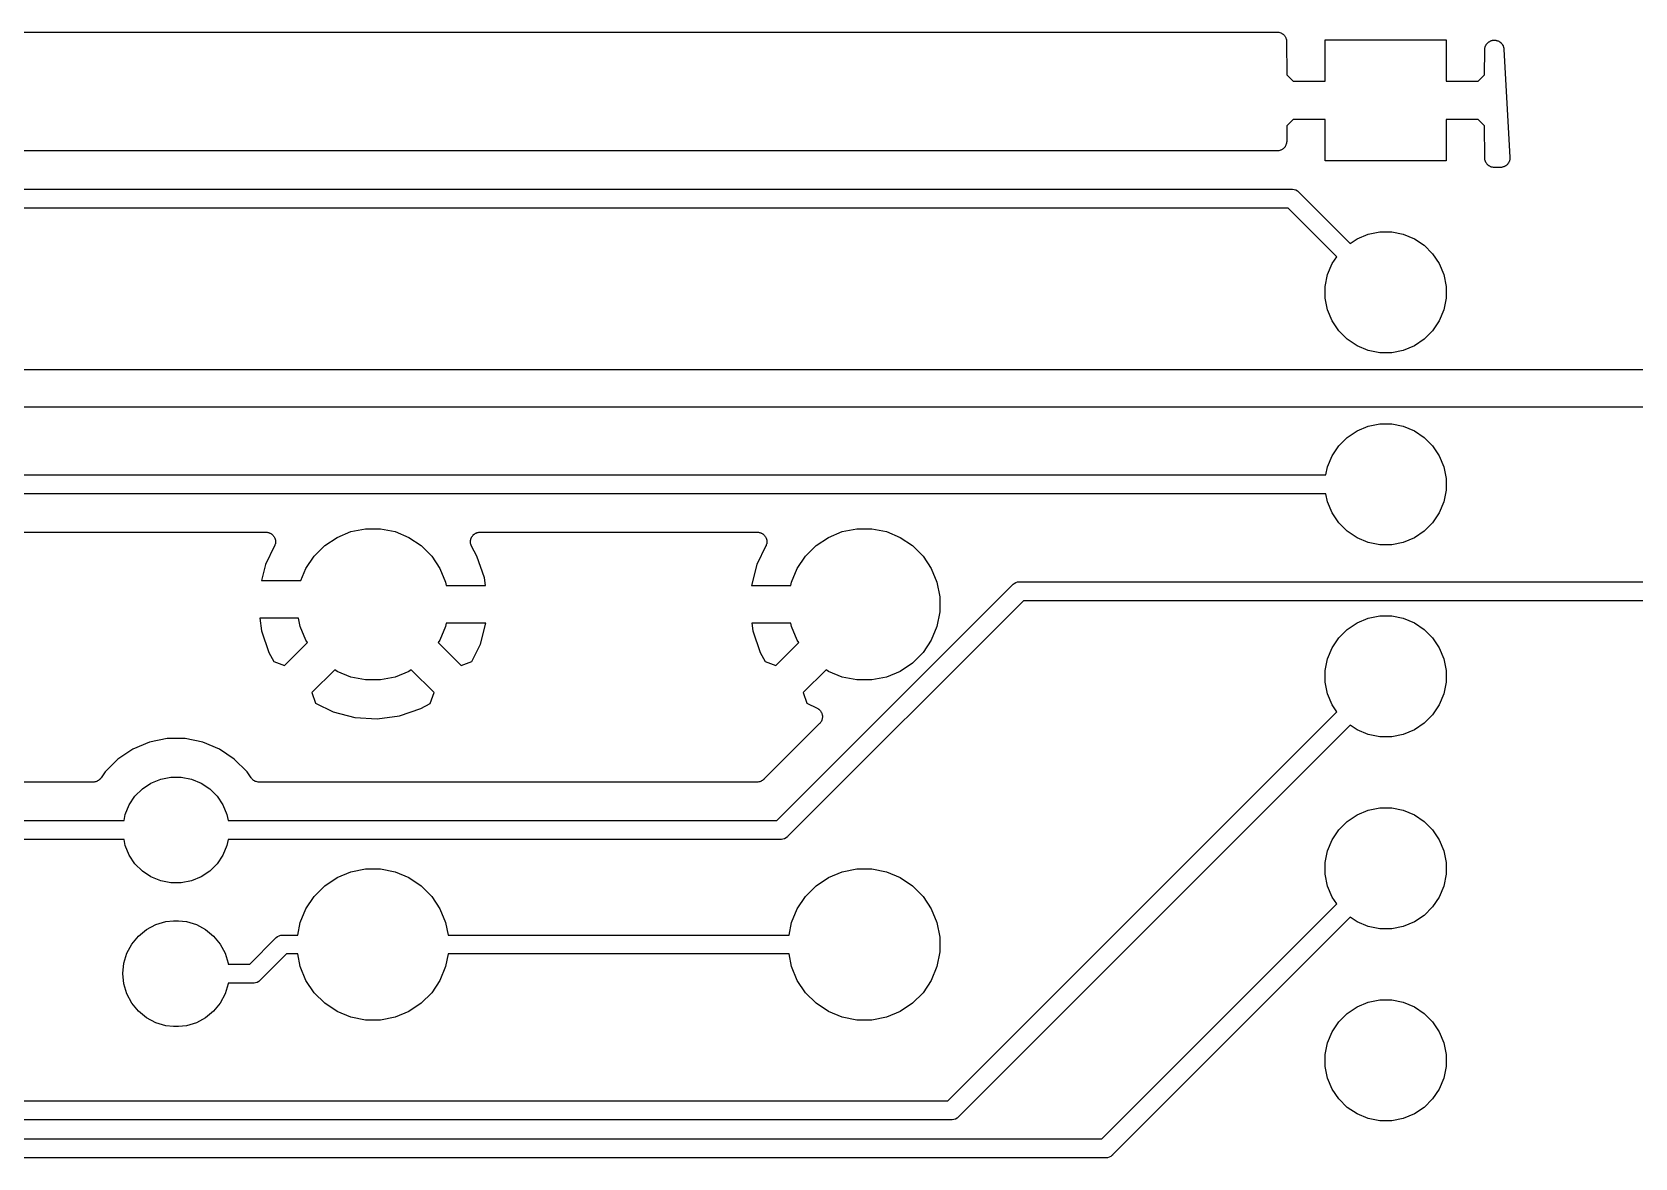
# Model space of a CAD drawing. Extents: x 77 to 228, y -160 to -63.
# Drawn here: x 184.02 to 205.23, y -77.74 to -62.85 of the extents above; entities that cross this region are included whole.
import ezdxf

# ---------------------------------------------------------------- set-up
doc = ezdxf.new("R2010")
doc.units = 0
doc.layers.add('BLACK', color=7, linetype='CONTINUOUS')

msp = doc.modelspace()

# ---------------------------------------------------------------- linework, layer by layer
at = {"layer": 'BLACK', "linetype": 'CONTINUOUS'}
for p, q in [((77.012, -62.8515), (200.492, -62.8515)), ((200.492, -62.8515), (200.492, -62.8515)), ((200.492, -62.8515), (200.492, -62.8515)), ((200.492, -62.8515), (200.492, -62.8515)), ((200.492, -62.8515), (200.494, -62.8515)), ((200.494, -62.8515), (200.505, -62.8528)), ((200.505, -62.8528), (200.517, -62.8539)), ((200.517, -62.8539), (200.518, -62.8542)), ((200.518, -62.8542), (200.518, -62.8543)), ((200.518, -62.8543), (200.53, -62.8578)), ((200.53, -62.8578), (200.541, -62.8611)), ((200.541, -62.8611), (200.541, -62.8615)), ((200.541, -62.8615), (200.542, -62.8618)), ((200.542, -62.8618), (200.552, -62.8673)), ((200.552, -62.8673), (200.562, -62.8728)), ((200.562, -62.8728), (200.563, -62.8733)), ((200.563, -62.8733), (200.564, -62.8737)), ((200.564, -62.8737), (200.573, -62.8811)), ((200.573, -62.8811), (200.582, -62.8885)), ((200.582, -62.8885), (200.582, -62.8891)), ((200.582, -62.8891), (200.583, -62.8896)), ((200.583, -62.8896), (200.59, -62.8987)), ((200.59, -62.8987), (200.597, -62.9076)), ((200.597, -62.9076), (200.598, -62.9083)), ((200.598, -62.9083), (200.598, -62.909)), ((200.598, -62.909), (200.604, -62.9192)), ((200.604, -62.9192), (200.609, -62.9294)), ((200.609, -62.9294), (200.609, -62.9302)), ((200.609, -62.9302), (200.61, -62.9309)), ((200.61, -62.9309), (200.613, -62.942)), ((200.613, -62.942), (200.617, -62.9531)), ((200.617, -62.9531), (200.617, -62.9539)), ((200.617, -62.9539), (200.617, -62.9547)), ((200.617, -62.9547), (200.618, -62.9662)), ((200.618, -62.9662), (200.619, -62.9777)), ((200.619, -62.9777), (200.622, -63.4153)), ((201.13, -63.5), (201.13, -62.954)), ((201.13, -62.954), (202.73, -62.954)), ((202.73, -62.954), (202.73, -63.5)), ((203.298, -62.979), (203.306, -62.9751)), ((203.306, -62.9751), (203.313, -62.9707)), ((203.313, -62.9707), (203.317, -62.9694)), ((203.317, -62.9694), (203.32, -62.9676)), ((203.32, -62.9676), (203.329, -62.9653)), ((203.329, -62.9653), (203.337, -62.9624)), ((203.337, -62.9624), (203.34, -62.9619)), ((203.34, -62.9619), (203.344, -62.9608)), ((203.344, -62.9608), (203.353, -62.9601)), ((203.353, -62.9601), (203.361, -62.9588)), ((203.361, -62.9588), (203.365, -62.959)), ((203.365, -62.959), (203.369, -62.9587)), ((203.369, -62.9587), (203.377, -62.9596)), ((203.377, -62.9596), (203.386, -62.96)), ((203.386, -62.96), (203.39, -62.961)), ((203.39, -62.961), (203.394, -62.9614)), ((203.394, -62.9614), (203.402, -62.964)), ((203.402, -62.964), (203.41, -62.966)), ((203.41, -62.966), (203.413, -62.9677)), ((203.413, -62.9677), (203.417, -62.9689)), ((203.417, -62.9689), (203.425, -62.973)), ((203.425, -62.973), (203.432, -62.9766)), ((203.432, -62.9766), (203.435, -62.9789)), ((203.238, -63.4153), (203.24, -63.0849)), ((203.24, -63.0831), (203.241, -63.0747)), ((203.24, -63.0849), (203.24, -63.0831)), ((203.241, -63.0747), (203.242, -63.0662)), ((203.242, -63.0662), (203.243, -63.0624)), ((203.243, -63.0585), (203.246, -63.0504)), ((203.243, -63.0624), (203.243, -63.0585)), ((203.246, -63.0504), (203.248, -63.0422)), ((203.248, -63.0422), (203.25, -63.0387)), ((203.25, -63.0387), (203.251, -63.0349)), ((203.251, -63.0349), (203.255, -63.0275)), ((203.255, -63.0275), (203.259, -63.0198)), ((203.259, -63.0198), (203.261, -63.0167)), ((203.261, -63.0167), (203.263, -63.0133)), ((203.263, -63.0133), (203.268, -63.0068)), ((203.268, -63.0068), (203.274, -63)), ((203.274, -63), (203.276, -62.9974)), ((203.276, -62.9974), (203.279, -62.9944)), ((203.279, -62.9944), (203.286, -62.9891)), ((203.286, -62.9891), (203.292, -62.9834)), ((203.292, -62.9834), (203.295, -62.9814)), ((203.295, -62.9814), (203.298, -62.979)), ((203.435, -62.9789), (203.439, -62.9808)), ((203.439, -62.9808), (203.445, -62.9863)), ((203.445, -62.9863), (203.452, -62.9913)), ((203.452, -62.9913), (203.455, -62.9942)), ((203.455, -62.9942), (203.458, -62.9967)), ((203.458, -62.9967), (203.463, -63.0033)), ((203.463, -63.0033), (203.469, -63.0096)), ((203.469, -63.0096), (203.471, -63.013)), ((203.471, -63.013), (203.473, -63.016)), ((203.473, -63.016), (203.477, -63.0235)), ((203.477, -63.0235), (203.482, -63.0308)), ((203.482, -63.0308), (203.483, -63.0345)), ((203.483, -63.0345), (203.485, -63.038)), ((203.485, -63.038), (203.487, -63.0461)), ((203.487, -63.0461), (203.49, -63.0541)), ((203.49, -63.0541), (203.491, -63.058)), ((203.491, -63.058), (203.492, -63.0617)), ((203.492, -63.0617), (203.493, -63.0702)), ((203.493, -63.0702), (203.494, -63.0786)), ((203.494, -63.0786), (203.574, -64.509)), ((200.622, -63.4153), (200.706, -63.5)), ((200.706, -63.5), (201.13, -63.5)), ((202.73, -63.5), (203.154, -63.5)), ((203.154, -63.5), (203.238, -63.4153)), ((200.706, -64.008), (200.622, -64.0927)), ((201.13, -64.008), (200.706, -64.008)), ((201.13, -64.554), (201.13, -64.008)), ((203.154, -64.008), (202.73, -64.008)), ((202.73, -64.008), (202.73, -64.554)), ((203.238, -64.0927), (203.154, -64.008)), ((200.622, -64.0927), (200.62, -64.297)), ((203.241, -64.5168), (203.238, -64.0927)), ((200.493, -64.4232), (104.096, -64.4232)), ((200.505, -64.4221), (200.493, -64.4232)), ((200.517, -64.4211), (200.505, -64.4221)), ((200.518, -64.4208), (200.517, -64.4209)), ((200.517, -64.4209), (200.517, -64.4211)), ((200.529, -64.4174), (200.518, -64.4208)), ((200.54, -64.4142), (200.529, -64.4174)), ((200.541, -64.4139), (200.54, -64.4142)), ((200.542, -64.4136), (200.541, -64.4139)), ((200.552, -64.4082), (200.542, -64.4136)), ((200.562, -64.4029), (200.552, -64.4082)), ((200.563, -64.4024), (200.562, -64.4029)), ((200.564, -64.402), (200.563, -64.4024)), ((200.573, -64.3947), (200.564, -64.402)), ((200.582, -64.3875), (200.573, -64.3947)), ((200.583, -64.3863), (200.582, -64.3868)), ((200.582, -64.3868), (200.582, -64.3875)), ((200.59, -64.3774), (200.583, -64.3863)), ((200.598, -64.3686), (200.59, -64.3774)), ((200.599, -64.3672), (200.598, -64.3679)), ((200.598, -64.3679), (200.598, -64.3686)), ((200.604, -64.357), (200.599, -64.3672)), ((200.61, -64.3469), (200.604, -64.357)), ((200.611, -64.3454), (200.61, -64.3461)), ((200.61, -64.3461), (200.61, -64.3469)), ((200.614, -64.3344), (200.611, -64.3454)), ((200.618, -64.3233), (200.614, -64.3344)), ((200.619, -64.3102), (200.618, -64.3217)), ((200.618, -64.3217), (200.618, -64.3225)), ((200.618, -64.3225), (200.618, -64.3233)), ((200.62, -64.2987), (200.619, -64.3102)), ((200.62, -64.297), (200.62, -64.2971)), ((200.62, -64.2971), (200.62, -64.2971)), ((200.62, -64.2971), (200.62, -64.2971)), ((200.62, -64.2971), (200.62, -64.2987)), ((202.73, -64.554), (201.13, -64.554)), ((203.242, -64.5283), (203.241, -64.5168)), ((203.243, -64.5398), (203.242, -64.5283)), ((203.243, -64.5406), (203.243, -64.5398)), ((203.243, -64.5414), (203.243, -64.5406)), ((203.247, -64.5525), (203.243, -64.5414)), ((203.25, -64.5636), (203.247, -64.5525)), ((203.25, -64.5643), (203.25, -64.5636)), ((203.251, -64.5651), (203.25, -64.5643)), ((203.256, -64.5753), (203.251, -64.5651)), ((203.262, -64.5855), (203.256, -64.5753)), ((203.262, -64.5862), (203.262, -64.5855)), ((203.262, -64.5869), (203.262, -64.5862)), ((203.27, -64.5958), (203.262, -64.5869)), ((203.277, -64.6049), (203.27, -64.5958)), ((203.278, -64.6054), (203.277, -64.6049)), ((203.278, -64.606), (203.278, -64.6054)), ((203.287, -64.6133), (203.278, -64.606)), ((203.296, -64.6208), (203.287, -64.6133)), ((203.297, -64.6212), (203.296, -64.6208)), ((203.297, -64.6217), (203.297, -64.6212)), ((203.308, -64.6271), (203.297, -64.6217)), ((203.318, -64.6327), (203.308, -64.6271)), ((203.319, -64.633), (203.318, -64.6327)), ((203.319, -64.6334), (203.319, -64.633)), ((203.33, -64.6367), (203.319, -64.6334)), ((203.341, -64.6402), (203.33, -64.6367)), ((203.342, -64.6403), (203.341, -64.6402)), ((203.343, -64.6406), (203.342, -64.6403)), ((203.355, -64.6417), (203.343, -64.6406)), ((203.366, -64.643), (203.355, -64.6417)), ((203.368, -64.643), (203.366, -64.643)), ((203.447, -64.643), (203.368, -64.643)), ((203.368, -64.643), (203.368, -64.643)), ((203.368, -64.643), (203.368, -64.643)), ((203.368, -64.643), (203.368, -64.643)), ((203.45, -64.6427), (203.447, -64.643)), ((203.453, -64.6429), (203.45, -64.6427)), ((203.462, -64.6415), (203.453, -64.6429)), ((203.471, -64.6406), (203.462, -64.6415)), ((203.474, -64.6397), (203.471, -64.6406)), ((203.477, -64.6392), (203.474, -64.6397)), ((203.486, -64.6361), (203.477, -64.6392)), ((203.495, -64.6334), (203.486, -64.6361)), ((203.498, -64.632), (203.495, -64.6334)), ((203.501, -64.6309), (203.498, -64.632)), ((203.509, -64.6262), (203.501, -64.6309)), ((203.517, -64.6218), (203.509, -64.6262)), ((203.519, -64.6198), (203.517, -64.6218)), ((203.522, -64.6182), (203.519, -64.6198)), ((203.529, -64.612), (203.522, -64.6182)), ((203.536, -64.6061), (203.529, -64.612)), ((203.538, -64.6037), (203.536, -64.6061)), ((203.541, -64.6017), (203.538, -64.6037)), ((203.546, -64.5942), (203.541, -64.6017)), ((203.552, -64.587), (203.546, -64.5942)), ((203.554, -64.5843), (203.552, -64.587)), ((203.555, -64.5818), (203.554, -64.5843)), ((203.559, -64.5734), (203.555, -64.5818)), ((203.564, -64.5652), (203.559, -64.5734)), ((203.565, -64.5623), (203.564, -64.5652)), ((203.566, -64.5595), (203.565, -64.5623)), ((203.568, -64.5504), (203.566, -64.5595)), ((203.571, -64.5415), (203.568, -64.5504)), ((203.572, -64.5355), (203.571, -64.5385)), ((203.571, -64.5385), (203.571, -64.5415)), ((203.573, -64.5262), (203.572, -64.5355)), ((203.574, -64.5107), (203.573, -64.5138)), ((203.573, -64.5138), (203.574, -64.5169)), ((203.574, -64.5169), (203.573, -64.5262)), ((203.574, -64.509), (203.574, -64.5107)), ((104.065, -64.9312), (200.686, -64.9312)), ((200.686, -64.9312), (200.692, -64.9306)), ((200.692, -64.9306), (200.698, -64.9312)), ((200.698, -64.9312), (200.698, -64.9312)), ((200.698, -64.9312), (200.717, -64.933)), ((200.717, -64.933), (200.74, -64.9402)), ((200.74, -64.9402), (200.762, -64.9518)), ((200.762, -64.9518), (200.781, -64.9674)), ((200.781, -64.9674), (200.785, -64.9722)), ((200.785, -64.9722), (201.459, -65.6464)), ((200.64, -65.1812), (104.111, -65.1812)), ((201.282, -65.8232), (200.64, -65.1812)), ((201.697, -65.5247), (201.851, -65.494)), ((201.851, -65.494), (202.009, -65.494)), ((202.009, -65.494), (202.163, -65.5247)), ((201.459, -65.6464), (201.551, -65.585)), ((201.551, -65.585), (201.697, -65.5247)), ((202.163, -65.5247), (202.309, -65.585)), ((202.309, -65.585), (202.44, -65.6726)), ((202.44, -65.6726), (202.551, -65.784)), ((201.161, -66.0606), (201.221, -65.9151)), ((201.221, -65.9151), (201.282, -65.8232)), ((202.551, -65.784), (202.639, -65.9151)), ((202.639, -65.9151), (202.699, -66.0606)), ((201.13, -66.2152), (201.161, -66.0606)), ((202.699, -66.0606), (202.73, -66.2152)), ((201.13, -66.3728), (201.13, -66.2152)), ((202.73, -66.2152), (202.73, -66.3728)), ((201.161, -66.5274), (201.13, -66.3728)), ((201.221, -66.6729), (201.161, -66.5274)), ((202.699, -66.5274), (202.639, -66.6729)), ((202.73, -66.3728), (202.699, -66.5274)), ((201.309, -66.804), (201.221, -66.6729)), ((202.639, -66.6729), (202.551, -66.804)), ((201.42, -66.9154), (201.309, -66.804)), ((201.551, -67.003), (201.42, -66.9154)), ((201.697, -67.0633), (201.551, -67.003)), ((202.309, -67.003), (202.163, -67.0633)), ((202.44, -66.9154), (202.309, -67.003)), ((202.551, -66.804), (202.44, -66.9154)), ((201.851, -67.094), (201.697, -67.0633)), ((202.009, -67.094), (201.851, -67.094)), ((202.163, -67.0633), (202.009, -67.094)), ((156.558, -67.3141), (215.796, -67.3141)), ((215.888, -67.8141), (156.649, -67.8141)), ((201.551, -68.125), (201.697, -68.0647)), ((201.697, -68.0647), (201.851, -68.034)), ((201.851, -68.034), (202.009, -68.034)), ((202.009, -68.034), (202.163, -68.0647)), ((202.163, -68.0647), (202.309, -68.125)), ((201.309, -68.324), (201.42, -68.2126)), ((201.42, -68.2126), (201.551, -68.125)), ((202.309, -68.125), (202.44, -68.2126)), ((202.44, -68.2126), (202.551, -68.324)), ((201.161, -68.6006), (201.221, -68.4551)), ((201.221, -68.4551), (201.309, -68.324)), ((202.551, -68.324), (202.639, -68.4551)), ((202.639, -68.4551), (202.699, -68.6006)), ((201.139, -68.709), (201.161, -68.6006)), ((202.699, -68.6006), (202.73, -68.7552)), ((156.096, -68.709), (201.139, -68.709)), ((202.73, -68.9128), (202.699, -69.0674)), ((202.73, -68.7552), (202.73, -68.9128)), ((201.139, -68.959), (156.141, -68.959)), ((201.161, -69.0674), (201.139, -68.959)), ((201.221, -69.2129), (201.161, -69.0674)), ((202.699, -69.0674), (202.639, -69.2129)), ((201.309, -69.344), (201.221, -69.2129)), ((202.639, -69.2129), (202.551, -69.344)), ((181.717, -69.467), (187.116, -69.467)), ((187.116, -69.467), (187.118, -69.467)), ((187.118, -69.467), (187.122, -69.4674)), ((187.122, -69.4674), (187.125, -69.4673)), ((187.125, -69.4673), (187.134, -69.4688)), ((187.134, -69.4688), (187.143, -69.4698)), ((187.143, -69.4698), (187.146, -69.4708)), ((187.146, -69.4708), (187.15, -69.4714)), ((187.15, -69.4714), (187.158, -69.4746)), ((187.158, -69.4746), (187.166, -69.4773)), ((187.166, -69.4773), (187.169, -69.479)), ((187.169, -69.479), (187.173, -69.4802)), ((187.173, -69.4802), (187.18, -69.4849)), ((187.18, -69.4849), (187.188, -69.4892)), ((187.188, -69.4892), (187.191, -69.4915)), ((187.191, -69.4915), (187.194, -69.4933)), ((187.194, -69.4933), (187.2, -69.4994)), ((187.2, -69.4994), (187.207, -69.5051)), ((187.207, -69.5051), (187.209, -69.5079)), ((187.209, -69.5079), (187.212, -69.5102)), ((187.212, -69.5102), (187.217, -69.5175)), ((187.217, -69.5175), (187.223, -69.5245)), ((187.223, -69.5245), (187.224, -69.5276)), ((187.224, -69.5276), (187.226, -69.5304)), ((187.226, -69.5304), (187.23, -69.5385)), ((187.23, -69.5385), (187.234, -69.5464)), ((187.234, -69.5464), (187.235, -69.5498)), ((187.235, -69.5498), (187.237, -69.5529)), ((187.895, -69.6447), (188.058, -69.5353)), ((188.058, -69.5353), (188.24, -69.4599)), ((188.24, -69.4599), (188.434, -69.4215)), ((188.434, -69.4215), (188.63, -69.4215)), ((188.63, -69.4215), (188.824, -69.4599)), ((188.824, -69.4599), (189.006, -69.5353)), ((189.006, -69.5353), (189.169, -69.6447)), ((189.828, -69.5559), (189.83, -69.5504)), ((189.83, -69.5504), (189.832, -69.5448)), ((189.832, -69.5448), (189.835, -69.5391)), ((189.835, -69.5391), (189.838, -69.5331)), ((189.838, -69.5331), (189.841, -69.5282)), ((189.841, -69.5282), (189.844, -69.523)), ((189.844, -69.523), (189.848, -69.518)), ((189.848, -69.518), (189.852, -69.5126)), ((189.852, -69.5126), (189.856, -69.5084)), ((189.856, -69.5084), (189.86, -69.5039)), ((189.86, -69.5039), (189.865, -69.4998)), ((189.865, -69.4998), (189.869, -69.4952)), ((189.869, -69.4952), (189.874, -69.492)), ((189.874, -69.492), (189.879, -69.4882)), ((189.879, -69.4882), (189.885, -69.4852)), ((189.885, -69.4852), (189.89, -69.4816)), ((189.89, -69.4816), (189.896, -69.4794)), ((189.896, -69.4794), (189.901, -69.4766)), ((189.901, -69.4766), (189.907, -69.4747)), ((189.907, -69.4747), (189.913, -69.4722)), ((189.913, -69.4722), (189.919, -69.4711)), ((189.919, -69.4711), (189.925, -69.4694)), ((189.925, -69.4694), (189.931, -69.4688)), ((189.931, -69.4688), (189.937, -69.4675)), ((189.937, -69.4675), (189.943, -69.4676)), ((189.943, -69.4676), (189.949, -69.467)), ((189.949, -69.467), (193.616, -69.467)), ((193.616, -69.467), (193.618, -69.467)), ((193.618, -69.467), (193.622, -69.4674)), ((193.622, -69.4674), (193.625, -69.4673)), ((193.625, -69.4673), (193.634, -69.4688)), ((193.634, -69.4688), (193.643, -69.4698)), ((193.643, -69.4698), (193.646, -69.4708)), ((193.646, -69.4708), (193.65, -69.4714)), ((193.65, -69.4714), (193.658, -69.4746)), ((193.658, -69.4746), (193.666, -69.4773)), ((193.666, -69.4773), (193.669, -69.479)), ((193.669, -69.479), (193.673, -69.4802)), ((193.673, -69.4802), (193.68, -69.4849)), ((193.68, -69.4849), (193.688, -69.4892)), ((193.688, -69.4892), (193.691, -69.4915)), ((193.691, -69.4915), (193.694, -69.4933)), ((193.694, -69.4933), (193.7, -69.4994)), ((193.7, -69.4994), (193.707, -69.5051)), ((193.707, -69.5051), (193.709, -69.5079)), ((193.709, -69.5079), (193.712, -69.5102)), ((193.712, -69.5102), (193.717, -69.5175)), ((193.717, -69.5175), (193.723, -69.5245)), ((193.723, -69.5245), (193.724, -69.5276)), ((193.724, -69.5276), (193.726, -69.5304)), ((193.726, -69.5304), (193.73, -69.5385)), ((193.73, -69.5385), (193.734, -69.5464)), ((193.734, -69.5464), (193.735, -69.5498)), ((193.735, -69.5498), (193.737, -69.5529)), ((194.395, -69.6447), (194.558, -69.5353)), ((194.558, -69.5353), (194.74, -69.4599)), ((194.74, -69.4599), (194.934, -69.4215)), ((194.934, -69.4215), (195.13, -69.4215)), ((195.13, -69.4215), (195.324, -69.4599)), ((195.324, -69.4599), (195.506, -69.5353)), ((195.506, -69.5353), (195.669, -69.6447)), ((201.42, -69.4554), (201.309, -69.344)), ((201.551, -69.543), (201.42, -69.4554)), ((201.697, -69.6033), (201.551, -69.543)), ((202.309, -69.543), (202.163, -69.6033)), ((202.44, -69.4554), (202.309, -69.543)), ((202.551, -69.344), (202.44, -69.4554)), ((187.231, -69.6496), (187.111, -69.8954)), ((187.232, -69.6463), (187.231, -69.6496)), ((187.233, -69.6432), (187.232, -69.6463)), ((187.236, -69.6347), (187.233, -69.6432)), ((187.239, -69.6263), (187.236, -69.6347)), ((187.237, -69.5529), (187.239, -69.5617)), ((187.239, -69.5617), (187.241, -69.5702)), ((187.24, -69.6229), (187.239, -69.6263)), ((187.241, -69.6195), (187.24, -69.6229)), ((187.241, -69.5702), (187.241, -69.5737)), ((187.241, -69.5737), (187.242, -69.5771)), ((187.242, -69.6106), (187.241, -69.6195)), ((187.242, -69.5771), (187.243, -69.586)), ((187.243, -69.6018), (187.242, -69.6106)), ((187.243, -69.586), (187.243, -69.5949)), ((187.243, -69.5949), (187.243, -69.5984)), ((187.243, -69.5984), (187.243, -69.6018)), ((187.755, -69.784), (187.895, -69.6447)), ((189.169, -69.6447), (189.309, -69.784)), ((189.822, -69.5931), (189.823, -69.5866)), ((189.823, -69.599), (189.822, -69.5931)), ((189.823, -69.5801), (189.824, -69.5743)), ((189.823, -69.5866), (189.823, -69.5801)), ((189.823, -69.6049), (189.823, -69.599)), ((189.824, -69.6113), (189.823, -69.6049)), ((189.824, -69.5743), (189.825, -69.5685)), ((189.824, -69.6178), (189.824, -69.6113)), ((189.826, -69.6235), (189.824, -69.6178)), ((189.825, -69.5685), (189.827, -69.5622)), ((189.827, -69.6293), (189.826, -69.6235)), ((189.827, -69.5622), (189.828, -69.5559)), ((189.83, -69.6353), (189.827, -69.6293)), ((189.831, -69.6416), (189.83, -69.6353)), ((189.834, -69.6468), (189.831, -69.6416)), ((189.836, -69.6523), (189.834, -69.6468)), ((189.837, -69.6539), (189.836, -69.6523)), ((189.908, -69.7864), (189.837, -69.6539)), ((193.731, -69.6496), (193.611, -69.8954)), ((193.732, -69.6463), (193.731, -69.6496)), ((193.733, -69.6432), (193.732, -69.6463)), ((193.736, -69.6347), (193.733, -69.6432)), ((193.739, -69.6263), (193.736, -69.6347)), ((193.737, -69.5529), (193.739, -69.5617)), ((193.739, -69.5617), (193.741, -69.5702)), ((193.74, -69.6229), (193.739, -69.6263)), ((193.741, -69.6195), (193.74, -69.6229)), ((193.741, -69.5702), (193.741, -69.5737)), ((193.741, -69.5737), (193.742, -69.5771)), ((193.742, -69.6106), (193.741, -69.6195)), ((193.742, -69.5771), (193.743, -69.586)), ((193.743, -69.6018), (193.742, -69.6106)), ((193.743, -69.586), (193.743, -69.5949)), ((193.743, -69.5949), (193.743, -69.5984)), ((193.743, -69.5984), (193.743, -69.6018)), ((194.255, -69.784), (194.395, -69.6447)), ((195.669, -69.6447), (195.809, -69.784)), ((201.851, -69.634), (201.697, -69.6033)), ((202.009, -69.634), (201.851, -69.634)), ((202.163, -69.6033), (202.009, -69.634)), ((187.111, -69.8954), (187.056, -70.1056)), ((187.58, -70.1056), (187.646, -69.9478)), ((187.646, -69.9478), (187.755, -69.784)), ((189.309, -69.784), (189.418, -69.9478)), ((189.418, -69.9478), (189.494, -70.1298)), ((190.006, -70.0695), (189.908, -69.7864)), ((193.611, -69.8954), (193.539, -70.1715)), ((194.07, -70.1298), (194.146, -69.9478)), ((194.146, -69.9478), (194.255, -69.784)), ((195.809, -69.784), (195.918, -69.9478)), ((195.918, -69.9478), (195.994, -70.1298)), ((187.056, -70.1056), (187.58, -70.1056)), ((189.494, -70.1298), (189.502, -70.1715)), ((189.502, -70.1715), (190.02, -70.1715)), ((190.02, -70.1715), (190.006, -70.0695)), ((193.539, -70.1715), (194.062, -70.1715)), ((193.877, -73.281), (196.993, -70.1649)), ((194.062, -70.1715), (194.07, -70.1298)), ((195.994, -70.1298), (196.032, -70.323)), ((196.993, -70.1649), (196.997, -70.1602)), ((196.997, -70.1602), (197.002, -70.1563)), ((197.002, -70.1563), (197.016, -70.1446)), ((197.002, -70.1563), (197.002, -70.1563)), ((197.016, -70.1446), (197.038, -70.133)), ((197.016, -70.1446), (197.016, -70.1446)), ((197.016, -70.1446), (197.016, -70.1446)), ((197.038, -70.133), (197.061, -70.1258)), ((197.061, -70.1258), (197.08, -70.124)), ((197.08, -70.124), (197.086, -70.1234)), ((197.08, -70.124), (197.08, -70.124)), ((197.086, -70.1234), (197.092, -70.124)), ((197.092, -70.124), (217.704, -70.124)), ((197.138, -70.374), (194.022, -73.49)), ((196.032, -70.323), (196.032, -70.52)), ((217.658, -70.374), (197.138, -70.374)), ((187.035, -70.6056), (187.058, -70.7735)), ((187.549, -70.6056), (187.035, -70.6056)), ((187.57, -70.7132), (187.549, -70.6056)), ((196.032, -70.52), (195.994, -70.7132)), ((201.551, -70.665), (201.697, -70.6047)), ((201.697, -70.6047), (201.851, -70.574)), ((201.851, -70.574), (202.009, -70.574)), ((202.009, -70.574), (202.163, -70.6047)), ((202.163, -70.6047), (202.309, -70.665)), ((187.058, -70.7735), (187.156, -71.0566)), ((187.646, -70.8952), (187.57, -70.7132)), ((189.494, -70.7132), (189.418, -70.8952)), ((189.502, -70.6715), (189.494, -70.7132)), ((190.025, -70.6715), (189.502, -70.6715)), ((189.953, -70.9476), (190.025, -70.6715)), ((193.544, -70.6715), (193.558, -70.7735)), ((194.062, -70.6715), (193.544, -70.6715)), ((193.558, -70.7735), (193.656, -71.0566)), ((194.07, -70.7132), (194.062, -70.6715)), ((194.146, -70.8952), (194.07, -70.7132)), ((195.994, -70.7132), (195.918, -70.8952)), ((201.309, -70.864), (201.42, -70.7526)), ((201.42, -70.7526), (201.551, -70.665)), ((202.309, -70.665), (202.44, -70.7526)), ((202.44, -70.7526), (202.551, -70.864)), ((187.364, -71.2304), (187.667, -70.9271)), ((187.667, -70.9271), (187.646, -70.8952)), ((189.418, -70.8952), (189.397, -70.9271)), ((189.397, -70.9271), (189.7, -71.2304)), ((189.84, -71.1797), (189.953, -70.9476)), ((193.864, -71.2304), (194.167, -70.9271)), ((194.167, -70.9271), (194.146, -70.8952)), ((195.918, -70.8952), (195.809, -71.059)), ((201.161, -71.1406), (201.221, -70.9951)), ((201.221, -70.9951), (201.309, -70.864)), ((202.551, -70.864), (202.639, -70.9951)), ((202.639, -70.9951), (202.699, -71.1406)), ((187.156, -71.0566), (187.221, -71.1787)), ((187.221, -71.1787), (187.364, -71.2304)), ((189.7, -71.2304), (189.84, -71.1797)), ((193.656, -71.0566), (193.721, -71.1787)), ((193.721, -71.1787), (193.864, -71.2304)), ((195.669, -71.1983), (195.506, -71.3077)), ((195.809, -71.059), (195.669, -71.1983)), ((201.13, -71.2952), (201.161, -71.1406)), ((202.699, -71.1406), (202.73, -71.2952)), ((188.026, -71.2863), (187.723, -71.5896)), ((188.058, -71.3077), (188.026, -71.2863)), ((188.24, -71.3831), (188.058, -71.3077)), ((188.434, -71.4215), (188.24, -71.3831)), ((188.63, -71.4215), (188.434, -71.4215)), ((188.824, -71.3831), (188.63, -71.4215)), ((189.006, -71.3077), (188.824, -71.3831)), ((189.038, -71.2863), (189.006, -71.3077)), ((189.341, -71.5896), (189.038, -71.2863)), ((194.526, -71.2863), (194.223, -71.5896)), ((194.558, -71.3077), (194.526, -71.2863)), ((194.74, -71.3831), (194.558, -71.3077)), ((194.934, -71.4215), (194.74, -71.3831)), ((195.13, -71.4215), (194.934, -71.4215)), ((195.324, -71.3831), (195.13, -71.4215)), ((195.506, -71.3077), (195.324, -71.3831)), ((201.13, -71.4528), (201.13, -71.2952)), ((201.161, -71.6074), (201.13, -71.4528)), ((202.73, -71.4528), (202.699, -71.6074)), ((202.73, -71.2952), (202.73, -71.4528)), ((187.723, -71.5896), (187.774, -71.7296)), ((189.289, -71.7323), (189.341, -71.5896)), ((194.223, -71.5896), (194.274, -71.7296)), ((201.221, -71.7529), (201.161, -71.6074)), ((202.699, -71.6074), (202.639, -71.7529)), ((187.774, -71.7296), (188.006, -71.8425)), ((188.006, -71.8425), (188.293, -71.9179)), ((188.884, -71.8953), (189.167, -71.7975)), ((189.167, -71.7975), (189.289, -71.7323)), ((194.274, -71.7296), (194.407, -71.7945)), ((194.407, -71.7945), (194.409, -71.7953)), ((194.409, -71.7953), (194.416, -71.7997)), ((194.416, -71.7997), (194.423, -71.8036)), ((194.423, -71.8036), (194.426, -71.8063)), ((194.426, -71.8063), (194.43, -71.8085)), ((194.43, -71.8085), (194.436, -71.8142)), ((194.436, -71.8142), (194.442, -71.8195)), ((194.442, -71.8195), (194.445, -71.8227)), ((194.445, -71.8227), (194.448, -71.8256)), ((194.448, -71.8256), (194.452, -71.8323)), ((194.452, -71.8323), (194.458, -71.8388)), ((194.458, -71.8388), (194.459, -71.8424)), ((194.459, -71.8424), (194.462, -71.8458)), ((194.462, -71.8458), (194.465, -71.8534)), ((194.465, -71.8534), (194.469, -71.8607)), ((194.469, -71.8607), (194.47, -71.8647)), ((194.47, -71.8647), (194.472, -71.8685)), ((194.472, -71.8685), (194.474, -71.8765)), ((194.474, -71.8765), (194.476, -71.8844)), ((196.138, -76.9888), (201.282, -71.8448)), ((201.282, -71.8448), (201.221, -71.7529)), ((202.551, -71.884), (202.44, -71.9954)), ((202.639, -71.7529), (202.551, -71.884)), ((188.293, -71.9179), (188.59, -71.9357)), ((188.59, -71.9357), (188.884, -71.8953)), ((194.441, -71.9985), (193.704, -72.7358)), ((194.447, -71.9921), (194.441, -71.9985)), ((194.452, -71.9861), (194.447, -71.9921)), ((194.454, -71.9825), (194.452, -71.9861)), ((194.457, -71.9793), (194.454, -71.9825)), ((194.461, -71.972), (194.457, -71.9793)), ((194.465, -71.965), (194.461, -71.972)), ((194.467, -71.9611), (194.465, -71.965)), ((194.469, -71.9575), (194.467, -71.9611)), ((194.471, -71.9496), (194.469, -71.9575)), ((194.474, -71.9418), (194.471, -71.9496)), ((194.475, -71.9378), (194.474, -71.9418)), ((194.476, -71.9338), (194.475, -71.9378)), ((194.476, -71.8844), (194.477, -71.8886)), ((194.477, -71.9255), (194.476, -71.9338)), ((194.477, -71.8886), (194.478, -71.8926)), ((194.478, -71.9174), (194.477, -71.9255)), ((194.478, -71.8926), (194.478, -71.9009)), ((194.478, -71.9009), (194.479, -71.9091)), ((194.479, -71.9091), (194.478, -71.9132)), ((194.478, -71.9132), (194.478, -71.9174)), ((201.459, -72.0216), (196.283, -77.1979)), ((201.551, -72.083), (201.459, -72.0216)), ((201.697, -72.1433), (201.551, -72.083)), ((202.309, -72.083), (202.163, -72.1433)), ((202.44, -71.9954), (202.309, -72.083)), ((185.576, -72.2444), (185.356, -72.3355)), ((185.809, -72.198), (185.576, -72.2444)), ((186.047, -72.198), (185.809, -72.198)), ((186.28, -72.2444), (186.047, -72.198)), ((186.5, -72.3355), (186.28, -72.2444)), ((201.851, -72.174), (201.697, -72.1433)), ((202.009, -72.174), (201.851, -72.174)), ((202.163, -72.1433), (202.009, -72.174)), ((185.158, -72.4677), (184.99, -72.6359)), ((185.356, -72.3355), (185.158, -72.4677)), ((186.698, -72.4677), (186.5, -72.3355)), ((186.866, -72.6359), (186.698, -72.4677)), ((184.927, -72.7271), (184.92, -72.7361)), ((184.935, -72.718), (184.927, -72.7271)), ((184.936, -72.717), (184.935, -72.717)), ((184.935, -72.717), (184.935, -72.718)), ((184.99, -72.6359), (184.936, -72.7166)), ((184.936, -72.7166), (184.936, -72.717)), ((184.936, -72.717), (184.936, -72.717)), ((185.724, -72.7329), (185.859, -72.706)), ((185.859, -72.706), (185.997, -72.706)), ((185.997, -72.706), (186.132, -72.7329)), ((186.92, -72.7166), (186.866, -72.6359)), ((186.928, -72.7257), (186.92, -72.7166)), ((186.935, -72.7349), (186.928, -72.7257)), ((184.83, -72.773), (173.391, -72.773)), ((184.842, -72.7718), (184.83, -72.773)), ((184.854, -72.7708), (184.842, -72.7718)), ((184.855, -72.7706), (184.854, -72.7706)), ((184.854, -72.7706), (184.854, -72.7708)), ((184.866, -72.7672), (184.855, -72.7706)), ((184.877, -72.7639), (184.866, -72.7672)), ((184.878, -72.7636), (184.877, -72.7639)), ((184.879, -72.7634), (184.878, -72.7636)), ((184.889, -72.7579), (184.879, -72.7634)), ((184.899, -72.7525), (184.889, -72.7579)), ((184.9, -72.7521), (184.899, -72.7525)), ((184.901, -72.7518), (184.9, -72.7521)), ((184.91, -72.7443), (184.901, -72.7518)), ((184.919, -72.737), (184.91, -72.7443)), ((184.92, -72.7361), (184.919, -72.7365)), ((184.919, -72.7365), (184.919, -72.737)), ((185.384, -72.9598), (185.482, -72.8623)), ((185.482, -72.8623), (185.596, -72.7857)), ((185.596, -72.7857), (185.724, -72.7329)), ((186.132, -72.7329), (186.26, -72.7857)), ((186.26, -72.7857), (186.374, -72.8623)), ((186.374, -72.8623), (186.472, -72.9598)), ((186.936, -72.7352), (186.935, -72.7349)), ((186.936, -72.7357), (186.936, -72.7352)), ((186.945, -72.7432), (186.936, -72.7357)), ((186.954, -72.7508), (186.945, -72.7432)), ((186.955, -72.7511), (186.954, -72.7508)), ((186.955, -72.7515), (186.955, -72.7511)), ((186.965, -72.757), (186.955, -72.7515)), ((186.976, -72.7627), (186.965, -72.757)), ((186.976, -72.7629), (186.976, -72.7627)), ((186.977, -72.7632), (186.976, -72.7629)), ((186.988, -72.7666), (186.977, -72.7632)), ((186.999, -72.7702), (186.988, -72.7666)), ((187, -72.7703), (186.999, -72.7702)), ((187.001, -72.7705), (187, -72.7703)), ((187.012, -72.7717), (187.001, -72.7705)), ((187.024, -72.773), (187.012, -72.7717)), ((187.025, -72.773), (187.024, -72.773)), ((187.026, -72.773), (187.025, -72.773)), ((187.025, -72.773), (187.025, -72.773)), ((187.025, -72.773), (187.025, -72.773)), ((193.614, -72.773), (187.026, -72.773)), ((193.626, -72.7719), (193.614, -72.773)), ((193.638, -72.7708), (193.626, -72.7719)), ((193.639, -72.7706), (193.638, -72.7706)), ((193.638, -72.7706), (193.638, -72.7708)), ((193.65, -72.7672), (193.639, -72.7706)), ((193.661, -72.7639), (193.65, -72.7672)), ((193.662, -72.7636), (193.661, -72.7639)), ((193.663, -72.7634), (193.662, -72.7636)), ((193.673, -72.7579), (193.663, -72.7634)), ((193.683, -72.7525), (193.673, -72.7579)), ((193.684, -72.7521), (193.683, -72.7525)), ((193.694, -72.7444), (193.684, -72.7518)), ((193.684, -72.7518), (193.684, -72.7521)), ((193.703, -72.737), (193.694, -72.7444)), ((193.704, -72.7361), (193.703, -72.737)), ((193.704, -72.7358), (193.704, -72.7361)), ((193.704, -72.7361), (193.704, -72.7361)), ((193.704, -72.7361), (193.704, -72.7361)), ((185.255, -73.2018), (185.308, -73.0744)), ((185.308, -73.0744), (185.384, -72.9598)), ((186.472, -72.9598), (186.548, -73.0744)), ((186.548, -73.0744), (186.601, -73.2018)), ((201.551, -73.205), (201.697, -73.1447)), ((201.697, -73.1447), (201.851, -73.114)), ((201.851, -73.114), (202.009, -73.114)), ((202.009, -73.114), (202.163, -73.1447)), ((202.163, -73.1447), (202.309, -73.205)), ((173.36, -73.281), (185.239, -73.281)), ((185.239, -73.281), (185.255, -73.2018)), ((186.601, -73.2018), (186.617, -73.281)), ((186.617, -73.281), (193.877, -73.281)), ((201.309, -73.404), (201.42, -73.2926)), ((201.42, -73.2926), (201.551, -73.205)), ((202.309, -73.205), (202.44, -73.2926)), ((202.44, -73.2926), (202.551, -73.404)), ((185.239, -73.531), (173.406, -73.531)), ((185.255, -73.6102), (185.239, -73.531)), ((186.617, -73.531), (186.601, -73.6102)), ((193.923, -73.531), (186.617, -73.531)), ((193.929, -73.5316), (193.923, -73.531)), ((193.935, -73.531), (193.929, -73.5316)), ((193.954, -73.5292), (193.935, -73.531)), ((193.935, -73.531), (193.935, -73.531)), ((193.977, -73.522), (193.954, -73.5292)), ((193.999, -73.5104), (193.977, -73.522)), ((194.018, -73.4948), (193.999, -73.5104)), ((194.022, -73.49), (194.018, -73.4948)), ((201.161, -73.6806), (201.221, -73.5351)), ((201.221, -73.5351), (201.309, -73.404)), ((202.551, -73.404), (202.639, -73.5351)), ((202.639, -73.5351), (202.699, -73.6806)), ((185.308, -73.7376), (185.255, -73.6102)), ((185.384, -73.8522), (185.308, -73.7376)), ((186.548, -73.7376), (186.472, -73.8522)), ((186.601, -73.6102), (186.548, -73.7376)), ((201.13, -73.8352), (201.161, -73.6806)), ((202.699, -73.6806), (202.73, -73.8352)), ((185.482, -73.9497), (185.384, -73.8522)), ((185.596, -74.0263), (185.482, -73.9497)), ((186.374, -73.9497), (186.26, -74.0263)), ((186.472, -73.8522), (186.374, -73.9497)), ((188.058, -74.0353), (188.24, -73.9599)), ((188.24, -73.9599), (188.434, -73.9215)), ((188.434, -73.9215), (188.63, -73.9215)), ((188.63, -73.9215), (188.824, -73.9599)), ((188.824, -73.9599), (189.006, -74.0353)), ((194.558, -74.0353), (194.74, -73.9599)), ((194.74, -73.9599), (194.934, -73.9215)), ((194.934, -73.9215), (195.13, -73.9215)), ((195.13, -73.9215), (195.324, -73.9599)), ((195.324, -73.9599), (195.506, -74.0353)), ((201.13, -73.9928), (201.13, -73.8352)), ((201.161, -74.1474), (201.13, -73.9928)), ((202.73, -73.9928), (202.699, -74.1474)), ((202.73, -73.8352), (202.73, -73.9928)), ((185.724, -74.0791), (185.596, -74.0263)), ((185.859, -74.106), (185.724, -74.0791)), ((185.997, -74.106), (185.859, -74.106)), ((186.132, -74.0791), (185.997, -74.106)), ((186.26, -74.0263), (186.132, -74.0791)), ((187.755, -74.284), (187.895, -74.1447)), ((187.895, -74.1447), (188.058, -74.0353)), ((189.006, -74.0353), (189.169, -74.1447)), ((189.169, -74.1447), (189.309, -74.284)), ((194.255, -74.284), (194.395, -74.1447)), ((194.395, -74.1447), (194.558, -74.0353)), ((195.506, -74.0353), (195.669, -74.1447)), ((195.669, -74.1447), (195.809, -74.284)), ((201.221, -74.2929), (201.161, -74.1474)), ((202.699, -74.1474), (202.639, -74.2929)), ((187.646, -74.4478), (187.755, -74.284)), ((189.309, -74.284), (189.418, -74.4478)), ((194.146, -74.4478), (194.255, -74.284)), ((195.809, -74.284), (195.918, -74.4478)), ((198.173, -77.4937), (201.282, -74.3848)), ((201.282, -74.3848), (201.221, -74.2929)), ((202.551, -74.424), (202.44, -74.5354)), ((202.639, -74.2929), (202.551, -74.424)), ((185.659, -74.6562), (185.791, -74.6161)), ((185.791, -74.6161), (185.894, -74.606)), ((185.894, -74.606), (185.962, -74.606)), ((185.962, -74.606), (186.065, -74.6161)), ((186.065, -74.6161), (186.197, -74.6562)), ((187.537, -74.7965), (187.57, -74.6298)), ((187.57, -74.6298), (187.646, -74.4478)), ((189.418, -74.4478), (189.494, -74.6298)), ((189.494, -74.6298), (189.527, -74.7965)), ((194.037, -74.7965), (194.07, -74.6298)), ((194.07, -74.6298), (194.146, -74.4478)), ((195.918, -74.4478), (195.994, -74.6298)), ((195.994, -74.6298), (196.032, -74.823)), ((201.459, -74.5616), (198.318, -77.7028)), ((201.551, -74.623), (201.459, -74.5616)), ((201.697, -74.6833), (201.551, -74.623)), ((202.309, -74.623), (202.163, -74.6833)), ((202.44, -74.5354), (202.309, -74.623)), ((185.343, -74.9152), (185.431, -74.8086)), ((185.431, -74.8086), (185.537, -74.7212)), ((185.537, -74.7212), (185.659, -74.6562)), ((186.197, -74.6562), (186.319, -74.7212)), ((186.319, -74.7212), (186.425, -74.8086)), ((186.425, -74.8086), (186.513, -74.9152)), ((186.902, -75.181), (187.245, -74.8374)), ((187.245, -74.8374), (187.249, -74.8327)), ((187.249, -74.8327), (187.254, -74.8288)), ((187.254, -74.8288), (187.268, -74.8171)), ((187.254, -74.8288), (187.254, -74.8288)), ((187.268, -74.8171), (187.29, -74.8055)), ((187.29, -74.8055), (187.299, -74.8026)), ((187.299, -74.8026), (187.313, -74.7983)), ((187.313, -74.7983), (187.332, -74.7965)), ((187.332, -74.7965), (187.338, -74.7959)), ((187.332, -74.7965), (187.332, -74.7965)), ((187.338, -74.7959), (187.344, -74.7965)), ((187.344, -74.7965), (187.537, -74.7965)), ((189.527, -74.7965), (194.037, -74.7965)), ((196.032, -74.823), (196.032, -75.02)), ((201.851, -74.714), (201.697, -74.6833)), ((202.009, -74.714), (201.851, -74.714)), ((202.163, -74.6833), (202.009, -74.714)), ((185.238, -75.1688), (185.278, -75.0368)), ((185.278, -75.0368), (185.343, -74.9152)), ((186.513, -74.9152), (186.578, -75.0368)), ((186.578, -75.0368), (186.618, -75.1688)), ((187.39, -75.0465), (187.046, -75.39)), ((187.537, -75.0465), (187.39, -75.0465)), ((187.57, -75.2132), (187.537, -75.0465)), ((189.527, -75.0465), (189.494, -75.2132)), ((194.037, -75.0465), (189.527, -75.0465)), ((194.07, -75.2132), (194.037, -75.0465)), ((196.032, -75.02), (195.994, -75.2132)), ((185.225, -75.306), (185.238, -75.1688)), ((186.618, -75.1688), (186.619, -75.181)), ((186.619, -75.181), (186.902, -75.181)), ((187.646, -75.3952), (187.57, -75.2132)), ((189.494, -75.2132), (189.418, -75.3952)), ((194.146, -75.3952), (194.07, -75.2132)), ((195.994, -75.2132), (195.918, -75.3952)), ((185.238, -75.4432), (185.225, -75.306)), ((185.278, -75.5752), (185.238, -75.4432)), ((186.618, -75.4432), (186.578, -75.5752)), ((186.619, -75.431), (186.618, -75.4432)), ((186.947, -75.431), (186.619, -75.431)), ((186.953, -75.4316), (186.947, -75.431)), ((186.959, -75.431), (186.953, -75.4316)), ((186.978, -75.4292), (186.959, -75.431)), ((186.959, -75.431), (186.959, -75.431)), ((187.001, -75.422), (186.978, -75.4292)), ((187.023, -75.4104), (187.001, -75.422)), ((187.042, -75.3948), (187.023, -75.4104)), ((187.046, -75.39), (187.042, -75.3948)), ((187.755, -75.559), (187.646, -75.3952)), ((189.418, -75.3952), (189.309, -75.559)), ((194.255, -75.559), (194.146, -75.3952)), ((195.918, -75.3952), (195.809, -75.559)), ((185.343, -75.6968), (185.278, -75.5752)), ((185.431, -75.8034), (185.343, -75.6968)), ((186.513, -75.6968), (186.425, -75.8034)), ((186.578, -75.5752), (186.513, -75.6968)), ((187.895, -75.6983), (187.755, -75.559)), ((188.058, -75.8077), (187.895, -75.6983)), ((189.169, -75.6983), (189.006, -75.8077)), ((189.309, -75.559), (189.169, -75.6983)), ((194.395, -75.6983), (194.255, -75.559)), ((194.558, -75.8077), (194.395, -75.6983)), ((195.669, -75.6983), (195.506, -75.8077)), ((195.809, -75.559), (195.669, -75.6983)), ((201.551, -75.745), (201.697, -75.6847)), ((201.697, -75.6847), (201.851, -75.654)), ((201.851, -75.654), (202.009, -75.654)), ((202.009, -75.654), (202.163, -75.6847)), ((202.163, -75.6847), (202.309, -75.745)), ((185.537, -75.8908), (185.431, -75.8034)), ((185.659, -75.9558), (185.537, -75.8908)), ((186.319, -75.8908), (186.197, -75.9558)), ((186.425, -75.8034), (186.319, -75.8908)), ((188.24, -75.8831), (188.058, -75.8077)), ((188.434, -75.9215), (188.24, -75.8831)), ((188.824, -75.8831), (188.63, -75.9215)), ((189.006, -75.8077), (188.824, -75.8831)), ((194.74, -75.8831), (194.558, -75.8077)), ((194.934, -75.9215), (194.74, -75.8831)), ((195.324, -75.8831), (195.13, -75.9215)), ((195.506, -75.8077), (195.324, -75.8831)), ((201.309, -75.944), (201.42, -75.8326)), ((201.42, -75.8326), (201.551, -75.745)), ((202.309, -75.745), (202.44, -75.8326)), ((202.44, -75.8326), (202.551, -75.944)), ((185.791, -75.9959), (185.659, -75.9558)), ((185.894, -76.006), (185.791, -75.9959)), ((185.962, -76.006), (185.894, -76.006)), ((186.065, -75.9959), (185.962, -76.006)), ((186.197, -75.9558), (186.065, -75.9959)), ((188.63, -75.9215), (188.434, -75.9215)), ((195.13, -75.9215), (194.934, -75.9215)), ((201.161, -76.2206), (201.221, -76.0751)), ((201.221, -76.0751), (201.309, -75.944)), ((202.551, -75.944), (202.639, -76.0751)), ((202.639, -76.0751), (202.699, -76.2206)), ((201.13, -76.3752), (201.161, -76.2206)), ((202.699, -76.2206), (202.73, -76.3752)), ((201.13, -76.5328), (201.13, -76.3752)), ((201.161, -76.6874), (201.13, -76.5328)), ((202.73, -76.5328), (202.699, -76.6874)), ((202.73, -76.3752), (202.73, -76.5328)), ((201.221, -76.8329), (201.161, -76.6874)), ((202.699, -76.6874), (202.639, -76.8329)), ((201.309, -76.964), (201.221, -76.8329)), ((201.42, -77.0754), (201.309, -76.964)), ((202.551, -76.964), (202.44, -77.0754)), ((202.639, -76.8329), (202.551, -76.964)), ((166.994, -76.9888), (196.138, -76.9888)), ((201.551, -77.163), (201.42, -77.0754)), ((201.697, -77.2233), (201.551, -77.163)), ((202.309, -77.163), (202.163, -77.2233)), ((202.44, -77.0754), (202.309, -77.163)), ((196.184, -77.2388), (167.04, -77.2388)), ((196.19, -77.2394), (196.184, -77.2388)), ((196.196, -77.2388), (196.19, -77.2394)), ((196.215, -77.237), (196.196, -77.2388)), ((196.196, -77.2388), (196.196, -77.2388)), ((196.238, -77.2298), (196.215, -77.237)), ((196.26, -77.2182), (196.238, -77.2298)), ((196.279, -77.2026), (196.26, -77.2182)), ((196.283, -77.1979), (196.279, -77.2026)), ((201.851, -77.254), (201.697, -77.2233)), ((202.009, -77.254), (201.851, -77.254)), ((202.163, -77.2233), (202.009, -77.254)), ((173.702, -77.4937), (198.173, -77.4937)), ((198.219, -77.7437), (173.748, -77.7437)), ((198.225, -77.7443), (198.219, -77.7437)), ((198.231, -77.7437), (198.225, -77.7443)), ((198.25, -77.7419), (198.231, -77.7437)), ((198.231, -77.7437), (198.231, -77.7437)), ((198.271, -77.7355), (198.25, -77.7419)), ((198.273, -77.7347), (198.271, -77.7355)), ((198.295, -77.7231), (198.273, -77.7347)), ((198.273, -77.7347), (198.273, -77.7347)), ((198.273, -77.7347), (198.273, -77.7347)), ((198.304, -77.7157), (198.295, -77.7231)), ((198.309, -77.7114), (198.304, -77.7157)), ((198.314, -77.7075), (198.309, -77.7114)), ((198.309, -77.7114), (198.309, -77.7114)), ((198.318, -77.7028), (198.314, -77.7075))]:
    msp.add_line(p, q, dxfattribs=at)

doc.saveas('drawing.dxf')
